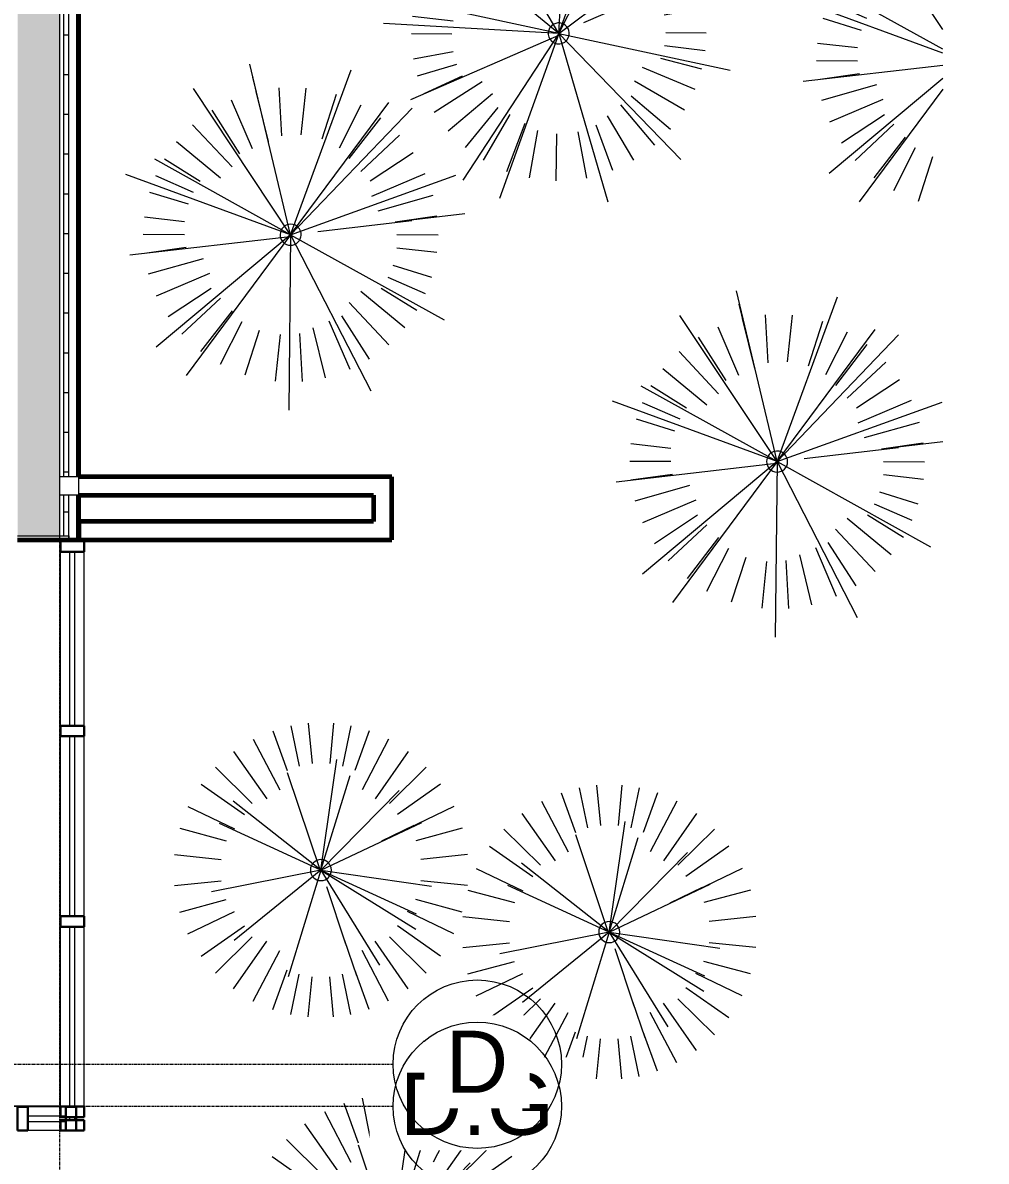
# Model space of a CAD drawing. Header units: inches. Extents: x 126 to 2219, y -1759 to -92.
# Drawn here: x 2035.3 to 2218.4, y -1536 to -1319.7 of the extents above; entities that cross this region are included whole.
import ezdxf

# ---------------------------------------------------------------- set-up
doc = ezdxf.new("R2010")
doc.units = ezdxf.units.IN
doc.header["$MEASUREMENT"] = 0
doc.linetypes.add('Grid Line 1_2_', pattern=[0.875, 0.5, -0.125, 0.125, -0.125])
for name, color, linetype, lineweight in [('A-GLAZ-CURT', 52, 'Continuous', 9), ('A-GLAZ-CWMG', 51, 'Continuous', 9), ('A-WALL', 113, 'Continuous', 18), ('A-WALL-PATT', 111, 'Continuous', 60), ('C-TOPO', 7, 'Continuous', 9), ('I-WALL', 2, 'Continuous', 18), ('L-PLNT', 71, 'Continuous', 9), ('L-SITE-WALL', 31, 'Continuous', 18), ('S-GRID', 1, 'Continuous', 9), ('S-GRID-IDEN', 1, 'Continuous', 9)]:
    doc.layers.add(name, color=color, linetype=linetype, lineweight=lineweight)
doc.styles.add('Arial_1', font='arial.ttf', dxfattribs={"height": 11.802395})

# ---------------------------------------------------------------- blocks, each defined once
blk = doc.blocks.new('Rectangular Mullion - Exterior 2_ x 4_5_-V29-Floor Plan - Office Annex')
at = {"layer": 'A-GLAZ-CWMG', "color": 50, "lineweight": 30}
for p, q in [((-2, 1.5), (0, 1.5)), ((-2, -3), (-2, 1.5)), ((0, 1.5), (0, -3)), ((0, -3), (-2, -3))]:
    blk.add_line(p, q, dxfattribs=at)
blk = doc.blocks.new('System Panel - Exterior Glazing-445055-Floor Plan - Office Annex')
at = {"layer": 'A-GLAZ-CURT', "color": 10, "lineweight": 18}
for p, q in [((3.59375, 1.25), (-3.59375, 1.25)), ((-3.59375, 1.25), (-3.59375, 0.25)), ((-3.59375, 0.25), (3.59375, 0.25)), ((3.59375, 0.25), (3.59375, 1.25))]:
    blk.add_line(p, q, dxfattribs=at)
at = {"layer": 'A-GLAZ-CURT', "color": 254}
for p, q in [((2.59375, 1.25), (-3.59375, 1.25)), ((-3.59375, 0.25), (2.59375, 0.25))]:
    blk.add_line(p, q, dxfattribs=at)
blk = doc.blocks.new('Rectangular Mullion - Exterior 2_ x 4_5_-445050-Floor Plan - Office Annex')
at = {"layer": 'A-GLAZ-CWMG', "color": 7}
for p, q in [((2042.44, -1525.71), (2036.25, -1525.71)), ((2042.44, -1530.21), (2036.25, -1530.21))]:
    blk.add_line(p, q, dxfattribs=at)
blk = doc.blocks.new('Rectangular Mullion - Exterior 2_ x 4_5_-V31-Floor Plan - Office Annex')
at = {"layer": 'A-GLAZ-CWMG', "color": 50, "lineweight": 30}
for p, q in [((-1, 1.5), (1, 1.5)), ((-1, -3), (-1, 1.5)), ((1, 1.5), (1, -3)), ((1, -3), (-1, -3))]:
    blk.add_line(p, q, dxfattribs=at)
blk = doc.blocks.new('System Panel - Exterior Glazing-430040-Floor Plan - Office Annex')
at = {"layer": 'A-GLAZ-CURT', "color": 10, "lineweight": 18}
for p, q in [((16.53125, -0.25), (-16.53125, -0.25)), ((-16.53125, -0.25), (-16.53125, -1.25)), ((-16.53125, -1.25), (16.53125, -1.25)), ((16.53125, -1.25), (16.53125, -0.25))]:
    blk.add_line(p, q, dxfattribs=at)
at = {"layer": 'A-GLAZ-CURT', "color": 130}
for p, q in [((-16.53125, -1.25), (-16.53125, -0.25)), ((16.53125, -0.25), (16.53125, -1.25))]:
    blk.add_line(p, q, dxfattribs=at)
at = {"layer": 'A-GLAZ-CURT', "color": 254}
for p, q in [((16.53125, -0.25), (-16.53125, -0.25)), ((-16.53125, -1.25), (16.53125, -1.25))]:
    blk.add_line(p, q, dxfattribs=at)
blk = doc.blocks.new('System Panel - Exterior Glazing-430041-Floor Plan - Office Annex')
at = {"layer": 'A-GLAZ-CURT', "color": 10, "lineweight": 18}
for p, q in [((17.09375, -0.25), (-17.09375, -0.25)), ((-17.09375, -0.25), (-17.09375, -1.25)), ((-17.09375, -1.25), (17.09375, -1.25)), ((17.09375, -1.25), (17.09375, -0.25))]:
    blk.add_line(p, q, dxfattribs=at)
at = {"layer": 'A-GLAZ-CURT', "color": 130}
for p, q in [((-17.09375, -1.25), (-17.09375, -0.25)), ((17.09375, -0.25), (17.09375, -1.25))]:
    blk.add_line(p, q, dxfattribs=at)
at = {"layer": 'A-GLAZ-CURT', "color": 254}
for p, q in [((17.09375, -0.25), (-17.09375, -0.25)), ((-17.09375, -1.25), (17.09375, -1.25))]:
    blk.add_line(p, q, dxfattribs=at)
blk = doc.blocks.new('System Panel - Exterior Glazing-430042-Floor Plan - Office Annex')
at = {"layer": 'A-GLAZ-CURT', "color": 10, "lineweight": 18}
for p, q in [((0.28, -0.25), (-0.28, -0.25)), ((-0.28, -0.25), (-0.28, -1.25)), ((-0.28, -1.25), (0.28, -1.25)), ((0.28, -1.25), (0.28, -0.25))]:
    blk.add_line(p, q, dxfattribs=at)
blk = doc.blocks.new('Rectangular Mullion - Exterior 2_ x 4_5_-430027-Floor Plan - Office Annex')
at = {"layer": 'A-GLAZ-CWMG', "color": 7}
for p, q in [((2042.44, -1453.27), (2042.44, -1420.21)), ((2046.94, -1453.27), (2046.94, -1420.21))]:
    blk.add_line(p, q, dxfattribs=at)
blk = doc.blocks.new('Rectangular Mullion - Exterior 2_ x 4_5_-430028-Floor Plan - Office Annex')
at = {"layer": 'A-GLAZ-CWMG', "color": 7}
for p, q in [((2042.44, -1525.65), (2042.44, -1491.46)), ((2046.94, -1525.65), (2046.94, -1491.46))]:
    blk.add_line(p, q, dxfattribs=at)
blk = doc.blocks.new('Rectangular Mullion - Exterior 2_ x 4_5_-430046-Floor Plan - Office Annex')
at = {"layer": 'A-GLAZ-CWMG', "color": 50, "lineweight": 30}
for p, q in [((-2, 3), (0, 3)), ((-2, -1.5), (-2, 3)), ((0, 3), (0, -1.5)), ((0, -1.5), (-2, -1.5))]:
    blk.add_line(p, q, dxfattribs=at)
blk = doc.blocks.new('Rectangular Mullion - Exterior 2_ x 4_5_-430049-Floor Plan - Office Annex')
at = {"layer": 'A-GLAZ-CWMG', "color": 50, "lineweight": 30}
for p, q in [((0, 3), (-2, 3)), ((-2, 3), (-2, -1.5)), ((0, -1.5), (0, 3)), ((-2, -1.5), (0, -1.5))]:
    blk.add_line(p, q, dxfattribs=at)
blk = doc.blocks.new('Rectangular Mullion - Exterior 2_ x 4_5_-430033-Floor Plan - Office Annex')
at = {"layer": 'A-GLAZ-CWMG', "color": 50, "lineweight": 30}
for p, q in [((-1, 3), (1, 3)), ((-1, -1.5), (-1, 3)), ((1, 3), (1, -1.5)), ((1, -1.5), (-1, -1.5))]:
    blk.add_line(p, q, dxfattribs=at)
blk = doc.blocks.new('Rectangular Mullion - Exterior 2_ x 4_5_-430036-Floor Plan - Office Annex')
at = {"layer": 'A-GLAZ-CWMG', "color": 7}
for p, q in [((2042.44, -1489.46), (2042.44, -1455.27)), ((2046.94, -1489.46), (2046.94, -1455.27))]:
    blk.add_line(p, q, dxfattribs=at)
blk = doc.blocks.new('Rectangular Mullion - Exterior 2_ x 4_5_-430038-Floor Plan - Office Annex')
at = {"layer": 'A-GLAZ-CWMG', "color": 50, "lineweight": 30}
for p, q in [((-1, 3), (1, 3)), ((-1, -1.5), (-1, 3)), ((1, 3), (1, -1.5)), ((1, -1.5), (-1, -1.5))]:
    blk.add_line(p, q, dxfattribs=at)
blk = doc.blocks.new('RPC Shrub - Thevetia 5_-6_-453034-Floor Plan - Office Annex')
at = {"layer": 'L-PLNT', "color": 252}
for p, q in [((0, 0), (4.76, 33)), ((0, 0), (-14.27, 30.13)), ((0, 0), (13.06, 28.42)), ((0, 0), (17.61, 28.31)), ((-13.3, 27.78), (-8.64, 18.07)), ((-7.96, 26.84), (-5.59, 18.01)), ((-2.95, 27.84), (-2.02, 18.97)), ((2.95, 27.84), (2.02, 18.97)), ((7.96, 26.84), (5.59, 18.01)), ((-12.09, 25.26), (-7.86, 16.43)), ((12.09, 25.26), (7.86, 16.43)), ((0, 0), (-23.79, 23.36)), ((-16.33, 22.75), (-10.57, 14.53)), ((16.33, 22.75), (10.57, 14.53)), ((-19.56, 20.03), (-12.68, 13.05)), ((19.56, 20.03), (12.68, 13.05)), ((0, 0), (28.36, 17.54)), ((-22.54, 16.61), (-13.53, 10.3)), ((22.54, 16.61), (13.53, 10.3)), ((-24.88, 12.85), (-15.27, 7.81)), ((24.88, 12.85), (15.27, 7.81)), ((0, 0), (-28.22, 8.69)), ((-26.46, 9.16), (-18.94, 6.43)), ((26.46, 9.16), (18.94, 6.43)), ((31.57, 10.71), (20.84, 7.07)), ((4.91, 1.65), (22, 7.37)), ((0, 0), (-33, 4.76)), ((-27.42, 5.69), (-19.78, 4.12)), ((27.42, 5.69), (19.78, 4.12)), ((-27.9, 2.4), (-20.28, 1.69)), ((27.9, 2.4), (20.28, 1.69)), ((0, 0), (-20.61, -26.21)), ((0, 0), (-13.93, -30.29)), ((0, 0), (31.86, -9.81)), ((0, 0), (21.02, -25.88)), ((0, 0), (6.52, -32.7)), ((-29.1, -10.08), (0.46, -0.17)), ((-27.9, -2.4), (-20.28, -1.69)), ((27.9, -2.4), (20.28, -1.69)), ((-27.42, -5.69), (-19.78, -4.12)), ((27.42, -5.69), (19.78, -4.12)), ((-26.46, -9.16), (-18.94, -6.43)), ((26.46, -9.16), (18.94, -6.43)), ((-24.88, -12.85), (-15.27, -7.81)), ((24.88, -12.85), (15.27, -7.81)), ((-22.54, -16.61), (-13.53, -10.3)), ((22.54, -16.61), (13.53, -10.3)), ((-19.56, -20.03), (-12.68, -13.05)), ((-16.33, -22.75), (-10.57, -14.53)), ((16.33, -22.75), (10.57, -14.53)), ((19.56, -20.03), (12.68, -13.05)), ((-12.09, -25.26), (-7.86, -16.43)), ((12.09, -25.26), (7.86, -16.43)), ((-7.96, -26.84), (-5.59, -18.01)), ((-2.95, -27.84), (-2.02, -18.97)), ((2.95, -27.84), (2.02, -18.97)), ((7.96, -26.84), (5.59, -18.01))]:
    blk.add_line(p, q, dxfattribs=at)
for start, end in [(0, 180), (180, 0)]:
    blk.add_arc((0, 0), 2, start, end, dxfattribs=at)
blk = doc.blocks.new('RPC Shrub - Acacia  3_-6_-453035-Floor Plan - Office Annex')
at = {"layer": 'L-PLNT', "color": 252}
for p, q in [((-7.96, 26.84), (-5.59, 18.01)), ((-2.95, 27.84), (-2.02, 18.97)), ((2.95, 27.84), (2.02, 18.97)), ((7.96, 26.84), (5.59, 18.01)), ((-12.09, 25.26), (-7.86, 16.43)), ((12.09, 25.26), (7.86, 16.43)), ((-16.33, 22.75), (-10.57, 14.53)), ((16.33, 22.75), (10.57, 14.53)), ((-19.56, 20.03), (-12.68, 13.05)), ((0, 0), (3.03, 21)), ((19.56, 20.03), (12.68, 13.05)), ((0, 0), (-9.08, 19.18)), ((-8.46, 17.68), (-5.5, 11.5)), ((0, 0), (8.31, 18.09)), ((0, 0), (11.21, 18.01)), ((-22.54, 16.61), (-13.53, 10.3)), ((22.54, 16.61), (13.53, 10.3)), ((0, 0), (-15.14, 14.87)), ((-24.88, 12.85), (-15.27, 7.81)), ((0, 0), (18.04, 11.16)), ((24.88, 12.85), (15.27, 7.81)), ((-26.46, 9.16), (-18.94, 6.43)), ((26.46, 9.16), (18.94, 6.43)), ((20.09, 6.82), (13.26, 4.5)), ((-27.42, 5.69), (-19.78, 4.12)), ((0, 0), (-17.96, 5.53)), ((3.13, 1.05), (14, 4.69)), ((27.42, 5.69), (19.78, 4.12)), ((-27.9, 2.4), (-20.28, 1.69)), ((0, 0), (-21, 3.03)), ((27.9, 2.4), (20.28, 1.69)), ((0, 0), (-13.12, -16.68)), ((0, 0), (-8.86, -19.28)), ((0, 0), (20.28, -6.24)), ((0, 0), (13.37, -16.47)), ((0, 0), (4.15, -20.81)), ((-27.9, -2.4), (-20.28, -1.69)), ((-18.52, -6.41), (0.29, -0.11)), ((27.9, -2.4), (20.28, -1.69)), ((-27.42, -5.69), (-19.78, -4.12)), ((27.42, -5.69), (19.78, -4.12)), ((-26.46, -9.16), (-18.94, -6.43)), ((26.46, -9.16), (18.94, -6.43)), ((-24.88, -12.85), (-15.27, -7.81)), ((24.88, -12.85), (15.27, -7.81)), ((-22.54, -16.61), (-13.53, -10.3)), ((22.54, -16.61), (13.53, -10.3)), ((-19.56, -20.03), (-12.68, -13.05)), ((-16.33, -22.75), (-10.57, -14.53)), ((16.33, -22.75), (10.57, -14.53)), ((19.56, -20.03), (12.68, -13.05)), ((-12.09, -25.26), (-7.86, -16.43)), ((12.09, -25.26), (7.86, -16.43)), ((-7.96, -26.84), (-5.59, -18.01)), ((-2.95, -27.84), (-2.02, -18.97)), ((2.95, -27.84), (2.02, -18.97)), ((7.96, -26.84), (5.59, -18.01))]:
    blk.add_line(p, q, dxfattribs=at)
for start, end in [(0, 180), (180, 0)]:
    blk.add_arc((0, 0), 2, start, end, dxfattribs=at)
blk = doc.blocks.new('RPC Shrub - Thevetia 5_-6_-V44-Floor Plan - Office Annex')
at = {"layer": 'L-PLNT', "color": 252}
for p, q in [((0, 0), (4.76, 33)), ((0, 0), (-14.27, 30.13)), ((0, 0), (13.06, 28.42)), ((0, 0), (17.61, 28.31)), ((-13.3, 27.78), (-8.64, 18.07)), ((-7.96, 26.84), (-5.59, 18.01)), ((-2.95, 27.84), (-2.02, 18.97)), ((2.95, 27.84), (2.02, 18.97)), ((7.96, 26.84), (5.59, 18.01)), ((-12.09, 25.26), (-7.86, 16.43)), ((12.09, 25.26), (7.86, 16.43)), ((0, 0), (-23.79, 23.36)), ((-16.33, 22.75), (-10.57, 14.53)), ((16.33, 22.75), (10.57, 14.53)), ((-19.56, 20.03), (-12.68, 13.05)), ((19.56, 20.03), (12.68, 13.05)), ((0, 0), (28.36, 17.54)), ((-22.54, 16.61), (-13.53, 10.3)), ((22.54, 16.61), (13.53, 10.3)), ((-24.88, 12.85), (-15.27, 7.81)), ((24.88, 12.85), (15.27, 7.81)), ((0, 0), (-28.22, 8.69)), ((-26.46, 9.16), (-18.94, 6.43)), ((26.46, 9.16), (18.94, 6.43)), ((30.07, 10.2), (20.84, 7.07)), ((4.91, 1.65), (22, 7.37)), ((0, 0), (-33, 4.76)), ((-27.42, 5.69), (-19.78, 4.12)), ((27.42, 5.69), (19.78, 4.12)), ((-27.9, 2.4), (-20.28, 1.69)), ((27.9, 2.4), (20.28, 1.69)), ((0, 0), (-20.61, -26.21)), ((0, 0), (-13.93, -30.29)), ((0, 0), (31.86, -9.81)), ((0, 0), (21.02, -25.88)), ((0, 0), (6.52, -32.7)), ((-29.1, -10.08), (0.46, -0.17)), ((-27.9, -2.4), (-20.28, -1.69)), ((27.9, -2.4), (20.28, -1.69)), ((-27.42, -5.69), (-19.78, -4.12)), ((27.42, -5.69), (19.78, -4.12)), ((-26.46, -9.16), (-18.94, -6.43)), ((26.46, -9.16), (18.94, -6.43)), ((-24.88, -12.85), (-15.27, -7.81)), ((24.88, -12.85), (15.27, -7.81)), ((-22.54, -16.61), (-13.53, -10.3)), ((22.54, -16.61), (13.53, -10.3)), ((-19.56, -20.03), (-12.68, -13.05)), ((-16.33, -22.75), (-10.57, -14.53)), ((16.33, -22.75), (10.57, -14.53)), ((19.56, -20.03), (12.68, -13.05)), ((-12.09, -25.26), (-7.86, -16.43)), ((12.09, -25.26), (7.86, -16.43)), ((-7.96, -26.84), (-5.59, -18.01)), ((-2.95, -27.84), (-2.02, -18.97)), ((2.95, -27.84), (2.02, -18.97)), ((7.96, -26.84), (5.59, -18.01))]:
    blk.add_line(p, q, dxfattribs=at)
for start, end in [(0, 180), (180, 0)]:
    blk.add_arc((0, 0), 2, start, end, dxfattribs=at)
blk = doc.blocks.new('RPC Shrub - Thevetia 5_-6_-V45-Floor Plan - Office Annex')
at = {"layer": 'L-PLNT', "color": 252}
for p, q in [((-7.33, 15.48), (-14.27, 30.13)), ((-13.3, 27.78), (-8.64, 18.07)), ((-12.09, 25.26), (-7.86, 16.43)), ((-5.13, 5.04), (-23.79, 23.36)), ((-16.33, 22.75), (-10.57, 14.53)), ((-19.56, 20.03), (-12.68, 13.05)), ((-22.54, 16.61), (-13.53, 10.3)), ((-24.88, 12.85), (-15.27, 7.81)), ((-4.35, 1.34), (-28.22, 8.69)), ((-26.46, 9.16), (-18.94, 6.43)), ((-4.19, 0.6), (-33, 4.76)), ((-27.42, 5.69), (-19.78, 4.12)), ((-27.9, 2.4), (-20.28, 1.69)), ((-29.1, -10.08), (-3.73, -1.58)), ((-27.9, -2.4), (-20.28, -1.69)), ((-27.42, -5.69), (-19.78, -4.12)), ((-3.2, -4.07), (-20.61, -26.21)), ((-26.46, -9.16), (-18.94, -6.43)), ((-2.79, -6.06), (-13.93, -30.29)), ((-24.88, -12.85), (-15.27, -7.81)), ((-22.54, -16.61), (-13.53, -10.3)), ((-19.56, -20.03), (-12.68, -13.05)), ((-16.33, -22.75), (-10.57, -14.53)), ((-12.09, -25.26), (-7.86, -16.43)), ((-7.96, -26.84), (-5.59, -18.01)), ((-2.95, -27.84), (-2.02, -18.97))]:
    blk.add_line(p, q, dxfattribs=at)
blk = doc.blocks.new('Grid - Grid Head - Circle-50561-Floor Plan - Office Annex')
at = {"layer": 'S-GRID-IDEN', "color": 7}
blk.add_circle((0, 0), 0.25, dxfattribs=at)
blk = doc.blocks.new('Open Source Metal Building_Exterior_rvt-1-Floor Plan - Office Annex')
at = {"layer": 'A-WALL-PATT', "lineweight": 9}
h = blk.add_hatch(dxfattribs=at)
h.set_pattern_fill('FP_2', color=8, style=0, pattern_type=2)
h.set_pattern_definition([(161.57, (0.32, 0.32), (-2.56049618, -0.00053739), [0, -18.214, 2.022, 0]), (18.43, (-0.32, 0.32), (-2.56049618, 0.00053739), [0, -18.214, 2.022, 0]), (108.43, (0.32, 0.32), (1.2792209, -6.40087673), [6.07, -14.166]), (71.57, (-0.32, 0.32), (1.2792209, 6.40087673), [6.07, -14.166])])
h.paths.add_polyline_path([(2042.31, -1417.21), (2042.31, -1297.15), (2034.31, -1297.15), (2034.31, -1417.21)], flags=0)
h.paths.add_polyline_path([(2042.31, -1258.96), (2042.31, -1162.44), (2034.31, -1162.44), (2034.31, -1258.96)], flags=0)
h = blk.add_hatch(dxfattribs=at)
h.set_pattern_fill('FP_3', style=0, pattern_type=2)
h.set_pattern_definition([(0, (0, 0), (0, 7.554), []), (90, (0, 0), (-7.554, 5e-16), [])])
h.paths.add_polyline_path([(2043.06, -1417.21), (2044.06, -1417.21), (2044.06, -1409.46), (2043.06, -1409.46), (2043.06, -1416.41)], flags=0)
h.paths.add_polyline_path([(2044.06, -1405.96), (2044.06, -1297.15), (2043.06, -1297.15), (2043.06, -1405.96)], flags=0)
h.paths.add_polyline_path([(2043.06, -1258.96), (2044.06, -1258.96), (2044.06, -1162.44), (2043.06, -1162.44), (2043.06, -1208.98)], flags=0)
at = {"layer": 'A-WALL', "color": 10}
for p, q in [((2042.31, -1405.96), (2042.31, -1297.15)), ((2043.06, -1405.96), (2043.06, -1297.15)), ((2044.06, -1405.96), (2044.06, -1297.15)), ((2045.56, -1405.96), (2045.56, -1297.15)), ((2042.31, -1409.46), (2042.31, -1405.96)), ((2043.06, -1405.96), (2042.31, -1405.96)), ((2042.31, -1409.46), (2042.31, -1405.96)), ((2044.06, -1405.96), (2043.06, -1405.96)), ((2045.56, -1405.96), (2044.06, -1405.96)), ((2045.94, -1405.96), (2045.56, -1405.96)), ((2042.31, -1417.21), (2042.31, -1409.46)), ((2043.06, -1409.46), (2042.31, -1409.46)), ((2043.06, -1417.21), (2043.06, -1409.46)), ((2044.06, -1409.46), (2043.06, -1409.46)), ((2044.06, -1417.21), (2044.06, -1409.46)), ((2045.56, -1409.46), (2044.06, -1409.46)), ((2045.56, -1417.96), (2045.56, -1409.46)), ((2045.94, -1409.46), (2045.56, -1409.46)), ((2034.31, -1417.21), (2044.06, -1417.21)), ((2044.06, -1417.21), (2044.06, -1417.96)), ((2044.06, -1417.96), (2044.06, -1417.21))]:
    blk.add_line(p, q, dxfattribs=at)
at = {"layer": 'C-TOPO'}
for p, q in [((2042.31, -1417.96), (2042.31, -1525.59)), ((2042.31, -1525.59), (1709.69, -1525.59))]:
    blk.add_line(p, q, dxfattribs=at)
at = {"layer": 'I-WALL', "color": 250, "lineweight": 60}
for p, q in [((2101.94, -1405.96), (2045.94, -1405.96)), ((2105.44, -1405.96), (2101.94, -1405.96)), ((2105.44, -1414.46), (2105.44, -1405.96)), ((2045.94, -1409.46), (2101.94, -1409.46)), ((2101.94, -1409.46), (2101.94, -1414.46)), ((2101.94, -1414.46), (2045.94, -1414.46)), ((2045.94, -1414.46), (2045.94, -1417.96)), ((2105.44, -1417.96), (2105.44, -1414.46)), ((2045.94, -1417.96), (2105.44, -1417.96))]:
    blk.add_line(p, q, dxfattribs=at)
at = {"layer": 'I-WALL', "color": 10}
for p, q in [((2045.94, -1409.46), (2045.94, -1405.96)), ((2045.94, -1417.96), (2045.94, -1414.46))]:
    blk.add_line(p, q, dxfattribs=at)
at = {"layer": 'I-WALL', "color": 9}
for p, q in [((2101.94, -1405.96), (2045.94, -1405.96)), ((2101.94, -1405.96), (2105.44, -1405.96)), ((2105.44, -1414.46), (2105.44, -1405.96)), ((2045.94, -1409.46), (2101.94, -1409.46)), ((2101.94, -1409.46), (2101.94, -1414.46)), ((2101.94, -1414.46), (2045.94, -1414.46)), ((2105.44, -1414.46), (2105.44, -1417.96)), ((2045.94, -1417.96), (2105.44, -1417.96))]:
    blk.add_line(p, q, dxfattribs=at)
at = {"layer": 'L-SITE-WALL', "color": 250, "lineweight": 60}
for p, q in [((2045.94, -1405.96), (2045.94, -1297.15)), ((2045.94, -1417.96), (2045.94, -1409.46)), ((2034.31, -1417.96), (2044.06, -1417.96)), ((2044.06, -1417.96), (2045.94, -1417.96))]:
    blk.add_line(p, q, dxfattribs=at)
at = {"layer": 'S-GRID', "linetype": 'Grid Line 1_2_'}
blk.add_line((2042.31, -1631.19), (2042.31, -124.28), dxfattribs=at)
at = {"color": 252, "lineweight": 9}
for name, p, rotation in [('RPC Shrub - Thevetia 5_-6_-453034-Floor Plan - Office Annex', (2137.14, -1321.71), 4.999999999999845), ('RPC Shrub - Thevetia 5_-6_-V45-Floor Plan - Office Annex', (2214.13, -1326.94), 348.0855123687214), ('RPC Shrub - Thevetia 5_-6_-453034-Floor Plan - Office Annex', (2086.19, -1359.96), 348.0855123687214), ('RPC Shrub - Thevetia 5_-6_-V44-Floor Plan - Office Annex', (2178.63, -1403.07), 348.0855123687214), ('Rectangular Mullion - Exterior 2_ x 4_5_-430049-Floor Plan - Office Annex', (2045.44, -1418.21), 89.99999999999997), ('System Panel - Exterior Glazing-430040-Floor Plan - Office Annex', (2045.44, -1436.74), 270), ('RPC Shrub - Acacia  3_-6_-453035-Floor Plan - Office Annex', (2091.94, -1480.71), 270), ('System Panel - Exterior Glazing-430041-Floor Plan - Office Annex', (2045.44, -1472.37), 270), ('RPC Shrub - Acacia  3_-6_-453035-Floor Plan - Office Annex', (2146.73, -1492.48), 270), ('System Panel - Exterior Glazing-430041-Floor Plan - Office Annex', (2045.44, -1508.55), 270), ('RPC Shrub - Acacia  3_-6_-453035-Floor Plan - Office Annex', (2105.44, -1551.46), 270), ('System Panel - Exterior Glazing-430042-Floor Plan - Office Annex', (2045.44, -1527.93), 270)]:
    blk.add_blockref(name, p, dxfattribs=dict(at, rotation=rotation))
for name, p in [('Rectangular Mullion - Exterior 2_ x 4_5_-430027-Floor Plan - Office Annex', (0, 0)), ('Rectangular Mullion - Exterior 2_ x 4_5_-430036-Floor Plan - Office Annex', (0, 0)), ('Rectangular Mullion - Exterior 2_ x 4_5_-430028-Floor Plan - Office Annex', (0, 0)), ('Rectangular Mullion - Exterior 2_ x 4_5_-445050-Floor Plan - Office Annex', (0, 0)), ('System Panel - Exterior Glazing-445055-Floor Plan - Office Annex', (2039.84, -1528.71))]:
    blk.add_blockref(name, p, dxfattribs=at)
at = {"color": 252, "lineweight": 9, "extrusion": (0, 0, -1)}
for name, p, rotation in [('Rectangular Mullion - Exterior 2_ x 4_5_-430038-Floor Plan - Office Annex', (-2045.44, -1454.27), 270), ('Rectangular Mullion - Exterior 2_ x 4_5_-430033-Floor Plan - Office Annex', (-2045.44, -1490.46), 270), ('Rectangular Mullion - Exterior 2_ x 4_5_-V31-Floor Plan - Office Annex', (-2035.25, -1528.71), 180), ('Rectangular Mullion - Exterior 2_ x 4_5_-430033-Floor Plan - Office Annex', (-2045.44, -1526.65), 270), ('Rectangular Mullion - Exterior 2_ x 4_5_-V29-Floor Plan - Office Annex', (-2045.44, -1528.71), 180), ('Rectangular Mullion - Exterior 2_ x 4_5_-430046-Floor Plan - Office Annex', (-2045.44, -1530.21), 270)]:
    blk.add_blockref(name, p, dxfattribs=dict(at, rotation=rotation))
at = {"layer": 'S-GRID-IDEN', "insert": (2121.58, -1519.23), "char_height": 11.802, "width": 34.848, "attachment_point": 2, "line_spacing_factor": 0.938532, "style": 'Arial_1', "bg_fill": 3, "box_fill_scale": 1.25, "bg_fill_color": 0, "bg_fill_transparency": 0}
blk.add_mtext('D.G', dxfattribs=at)
at = {"layer": 'S-GRID', "linetype": 'Grid Line 1_2_'}
for p, q in [((329.05, -1517.59), (2105.65, -1517.59)), ((329.05, -1525.59), (2105.65, -1525.59))]:
    blk.add_line(p, q, dxfattribs=at)
at = {"layer": 'S-GRID-IDEN', "insert": (2121.58, -1511.23), "char_height": 11.8, "width": 14.112, "attachment_point": 2, "line_spacing_factor": 0.938532, "style": 'Arial_1', "bg_fill": 3, "box_fill_scale": 1.25, "bg_fill_color": 0, "bg_fill_transparency": 0}
blk.add_mtext('D', dxfattribs=at)
at = {"color": 170, "lineweight": 5, "xscale": 63.99999999999997, "yscale": 63.99999999999997, "zscale": 63.99999999999997, "rotation": 269.9999999999994}
for p in [(2121.65, -1517.59), (2121.65, -1525.59)]:
    blk.add_blockref('Grid - Grid Head - Circle-50561-Floor Plan - Office Annex', p, dxfattribs=at)

msp = doc.modelspace()

# ---------------------------------------------------------------- block references
at = {"lineweight": 5}
msp.add_blockref('Open Source Metal Building_Exterior_rvt-1-Floor Plan - Office Annex', (0, 0), dxfattribs=at)

doc.saveas('drawing.dxf')
